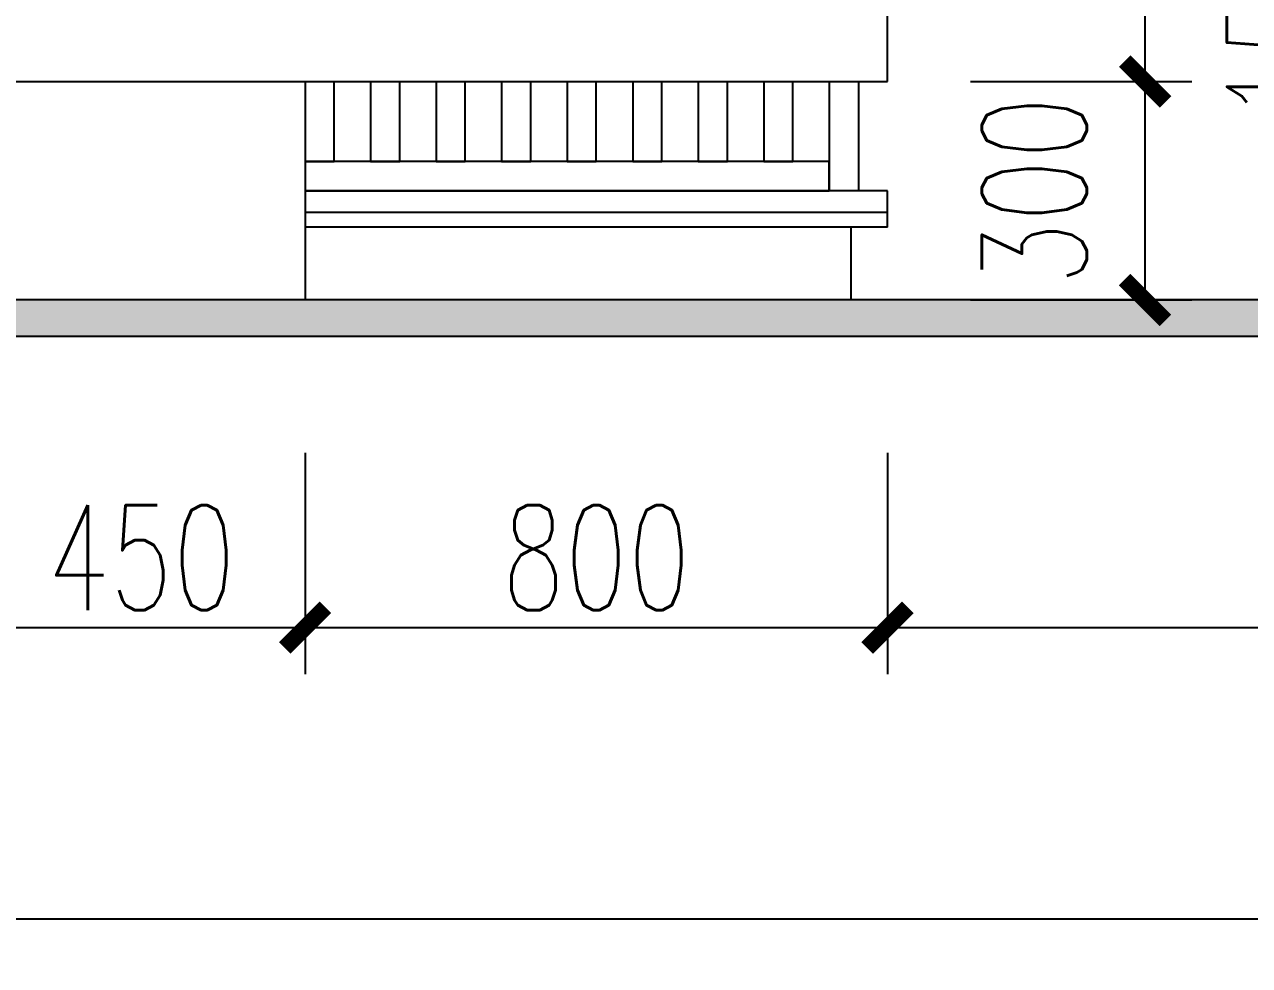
# Model space of a CAD drawing. Header units: millimetres. Extents: x 5625199 to 7433318, y -3316392 to -2552493.
# Drawn here: x 5955360 to 5957043, y -2677437 to -2676144 of the extents above; entities that cross this region are included whole.
import ezdxf

# ---------------------------------------------------------------- set-up
doc = ezdxf.new("R2010")
doc.units = ezdxf.units.MM
doc.header["$PDMODE"] = 35
doc.header["$PDSIZE"] = -10
for name, color, linetype in [('155', 155, 'Continuous'), ('PL-固定家具', 155, 'Continuous'), ('PL-天花', 30, 'Continuous')]:
    doc.layers.add(name, color=color, linetype=linetype)
doc.styles.add('XZC', font='SIMPLEX.SHX', dxfattribs={"width": 0.7, "bigfont": 'hztxt.shx'})
doc.styles.add('标注-尺寸', font='simplex.shx', dxfattribs={"width": 0.7})
doc.linetypes.add('LED_LINE', pattern='A,12.7,-5.08,["LED",XZC,S=2.54,R=0,X=-2.54,Y=-1.27],-6.35', length=24.13)
doc.dimstyles.new('副本 100', dxfattribs={"dimscale": 0.8, "dimtxt": 180, "dimasz": 70, "dimexe": 80, "dimexo": 100, "dimgap": 30, "dimtad": 1, "dimdec": 0, "dimrnd": 5, "dimdsep": 46, "dimtxsty": '标注-尺寸', "dimblk": 'ARCHTICK', "dimcen": 0.2, "dimdle": 5, "dimclrd": 8, "dimclre": 8, "dimclrt": 2, "dimadec": 0, "dimazin": 0, "dimtfac": 1, "dimtdec": 0, "dimtmove": 2, "dimatfit": 3, "dimldrblk": 'ccccc', "dimfxl": 300, "dimfxlon": 1, "dimtolj": 1, "dimtzin": 0, "dimarcsym": 0})

# ---------------------------------------------------------------- blocks, each defined once
blk = doc.blocks.new('_ArchTick')
at = {"color": 0, "linetype": 'ByBlock', "const_width": 0.4}
blk.add_lwpolyline([(-0.5, -0.5), (0.5, 0.5)], dxfattribs=at)
blk = doc.blocks.new('*D202')
at = {"layer": '155', "color": 8, "lineweight": -2, "ltscale": 500, "transparency": 16777216}
for p, q in [((5955295.8, -2676732.7), (5955295.8, -2677036.7)), ((5955745.8, -2676732.7), (5955745.8, -2677036.7)), ((5955291.8, -2676972.7), (5955749.8, -2676972.7))]:
    blk.add_line(p, q, dxfattribs=at)
at = {"layer": 'Defpoints', "color": 0, "transparency": 16777216}
for p in [(5955295.8, -2676277.7), (5955745.8, -2676277.7), (5955745.8, -2676972.7)]:
    blk.add_point(p, dxfattribs=at)
at = {"layer": '155', "color": 8, "linetype": 'ByBlock', "lineweight": -2, "transparency": 16777216, "xscale": 56, "yscale": 56, "zscale": 56, "rotation": 180}
blk.add_blockref('_ArchTick', (5955295.8, -2676972.7), dxfattribs=at)
at = {"layer": '155', "color": 8, "linetype": 'ByBlock', "lineweight": -2, "transparency": 16777216, "xscale": 56, "yscale": 56, "zscale": 56}
blk.add_blockref('_ArchTick', (5955745.8, -2676972.7), dxfattribs=at)
at = {"layer": '155', "color": 2, "ltscale": 500, "transparency": 16777216, "insert": (5955520.8, -2676876.7), "char_height": 144, "attachment_point": 5, "style": '标注-尺寸'}
blk.add_mtext('\\A1;450', dxfattribs=at)
blk = doc.blocks.new('ccccc')
h = blk.add_hatch(color=44)
h.dxf.hatch_style = 1
h.paths.add_polyline_path([(-1.713, -1.115), (-1.349, -1.475), (0, 0), (-1.349, 1.475), (-1.713, 1.115), (-0.424, 0)])
at = {"color": 44}
for p, q in [((-1.349, 1.475), (-1.713, 1.115)), ((0, 0), (-1.349, 1.475)), ((-1.713, 1.115), (-0.424, 0)), ((-0.424, 0), (-5.067, 0)), ((-1.713, -1.115), (-0.424, 0)), ((0, 0), (-1.349, -1.475)), ((-1.349, -1.475), (-1.713, -1.115))]:
    blk.add_line(p, q, dxfattribs=at)
blk = doc.blocks.new('*D203')
at = {"layer": '155', "color": 8, "lineweight": -2, "ltscale": 500, "transparency": 16777216}
for p, q in [((5955745.8, -2676732.7), (5955745.8, -2677036.7)), ((5956545.8, -2676732.7), (5956545.8, -2677036.7)), ((5955741.8, -2676972.7), (5956549.8, -2676972.7))]:
    blk.add_line(p, q, dxfattribs=at)
at = {"layer": 'Defpoints', "color": 0, "transparency": 16777216}
for p in [(5956545.8, -2676222.7), (5955745.8, -2676277.7), (5956545.8, -2676972.7)]:
    blk.add_point(p, dxfattribs=at)
at = {"layer": '155', "color": 8, "linetype": 'ByBlock', "lineweight": -2, "transparency": 16777216, "xscale": 56, "yscale": 56, "zscale": 56, "rotation": 180}
blk.add_blockref('_ArchTick', (5955745.8, -2676972.7), dxfattribs=at)
at = {"layer": '155', "color": 8, "linetype": 'ByBlock', "lineweight": -2, "transparency": 16777216, "xscale": 56, "yscale": 56, "zscale": 56}
blk.add_blockref('_ArchTick', (5956545.8, -2676972.7), dxfattribs=at)
at = {"layer": '155', "color": 2, "ltscale": 500, "transparency": 16777216, "insert": (5956145.8, -2676876.7), "char_height": 144, "attachment_point": 5, "style": '标注-尺寸'}
blk.add_mtext('\\A1;800', dxfattribs=at)
blk = doc.blocks.new('*D204')
at = {"layer": '155', "color": 8, "lineweight": -2, "ltscale": 500, "transparency": 16777216}
for p, q in [((5956545.8, -2676732.7), (5956545.8, -2677036.7)), ((5964435.5, -2676732.7), (5964435.5, -2677036.7)), ((5956541.8, -2676972.7), (5964439.5, -2676972.7))]:
    blk.add_line(p, q, dxfattribs=at)
at = {"layer": 'Defpoints', "color": 0, "transparency": 16777216}
for p in [(5956545.8, -2676222.7), (5964435.5, -2676522.7), (5964435.5, -2676972.7)]:
    blk.add_point(p, dxfattribs=at)
at = {"layer": '155', "color": 8, "linetype": 'ByBlock', "lineweight": -2, "transparency": 16777216, "xscale": 56, "yscale": 56, "zscale": 56, "rotation": 180}
blk.add_blockref('_ArchTick', (5956545.8, -2676972.7), dxfattribs=at)
at = {"layer": '155', "color": 8, "linetype": 'ByBlock', "lineweight": -2, "transparency": 16777216, "xscale": 56, "yscale": 56, "zscale": 56}
blk.add_blockref('_ArchTick', (5964435.5, -2676972.7), dxfattribs=at)
at = {"layer": '155', "color": 2, "ltscale": 500, "transparency": 16777216, "insert": (5960490.6, -2676876.7), "char_height": 144, "attachment_point": 5, "style": '标注-尺寸'}
blk.add_mtext('\\A1;7890', dxfattribs=at)
blk = doc.blocks.new('*D365')
at = {"layer": '155', "color": 8, "lineweight": -2, "ltscale": 500, "transparency": 16777216}
for p, q in [((5951315.7, -2677132.7), (5951315.7, -2677436.7)), ((5969235.9, -2677132.7), (5969235.9, -2677436.7)), ((5951311.7, -2677372.7), (5969239.9, -2677372.7))]:
    blk.add_line(p, q, dxfattribs=at)
at = {"layer": 'Defpoints', "color": 0, "transparency": 16777216}
for p in [(5951315.7, -2676522.7), (5969235.9, -2676522.7), (5969235.9, -2677372.7)]:
    blk.add_point(p, dxfattribs=at)
at = {"layer": '155', "color": 8, "linetype": 'ByBlock', "lineweight": -2, "transparency": 16777216, "xscale": 56, "yscale": 56, "zscale": 56, "rotation": 180}
blk.add_blockref('_ArchTick', (5951315.7, -2677372.7), dxfattribs=at)
at = {"layer": '155', "color": 8, "linetype": 'ByBlock', "lineweight": -2, "transparency": 16777216, "xscale": 56, "yscale": 56, "zscale": 56}
blk.add_blockref('_ArchTick', (5969235.9, -2677372.7), dxfattribs=at)
at = {"layer": '155', "color": 2, "ltscale": 500, "transparency": 16777216, "insert": (5960275.8, -2677276.7), "char_height": 144, "attachment_point": 5, "style": '标注-尺寸'}
blk.add_mtext('\\A1;17920', dxfattribs=at)
blk = doc.blocks.new('*D413')
at = {"layer": '155', "color": 8, "lineweight": -2, "ltscale": 500, "transparency": 16777216}
for p, q in [((5956659.6, -2676222.7), (5956963.6, -2676222.7)), ((5956899.6, -2676526.7), (5956899.6, -2676218.7)), ((5956659.6, -2676522.7), (5956963.6, -2676522.7))]:
    blk.add_line(p, q, dxfattribs=at)
at = {"layer": 'Defpoints', "color": 0, "transparency": 16777216}
for p in [(5956156.7, -2676222.7), (5956899.6, -2676222.7), (5956156.7, -2676522.7)]:
    blk.add_point(p, dxfattribs=at)
at = {"layer": '155', "color": 8, "linetype": 'ByBlock', "lineweight": -2, "transparency": 16777216, "xscale": 56, "yscale": 56, "zscale": 56}
for p, rotation in [((5956899.6, -2676222.7), 90), ((5956899.6, -2676522.7), 270)]:
    blk.add_blockref('_ArchTick', p, dxfattribs=dict(at, rotation=rotation))
at = {"layer": '155', "color": 2, "ltscale": 500, "transparency": 16777216, "insert": (5956747.5, -2676372.7), "char_height": 144, "attachment_point": 5, "rotation": 90, "style": '标注-尺寸'}
blk.add_mtext('\\A1;300', dxfattribs=at)
blk = doc.blocks.new('*D414')
at = {"layer": '155', "color": 8, "lineweight": -2, "ltscale": 500, "transparency": 16777216}
for p, q in [((5956659.6, -2676072.7), (5956963.6, -2676072.7)), ((5956899.6, -2676226.7), (5956899.6, -2676068.7)), ((5956659.6, -2676222.7), (5956963.6, -2676222.7))]:
    blk.add_line(p, q, dxfattribs=at)
at = {"layer": 'Defpoints', "color": 0, "transparency": 16777216}
for p in [(5956465.8, -2676072.7), (5956899.6, -2676072.7), (5956156.7, -2676222.7)]:
    blk.add_point(p, dxfattribs=at)
at = {"layer": '155', "color": 8, "linetype": 'ByBlock', "lineweight": -2, "transparency": 16777216, "xscale": 56, "yscale": 56, "zscale": 56}
for p, rotation in [((5956899.6, -2676072.7), 90), ((5956899.6, -2676222.7), 270)]:
    blk.add_blockref('_ArchTick', p, dxfattribs=dict(at, rotation=rotation))
at = {"layer": '155', "color": 2, "ltscale": 500, "transparency": 16777216, "insert": (5957084, -2676147.7), "char_height": 144, "attachment_point": 5, "rotation": 90, "style": '标注-尺寸'}
blk.add_mtext('\\A1;150', dxfattribs=at)

msp = doc.modelspace()

# ---------------------------------------------------------------- hatches: boundary and pattern name
at = {"layer": '155', "ltscale": 500}
h = msp.add_hatch(color=250, dxfattribs=at)
h.dxf.hatch_style = 1
h.paths.add_polyline_path([(5951315.69, -2676572.72), (5969235.86, -2676572.72), (5969235.86, -2676522.72), (5951315.69, -2676522.72)])

# ---------------------------------------------------------------- linework, layer by layer
at = {"layer": '155', "color": 8, "ltscale": 500}
for p, q in [((5956545.8, -2676222.72), (5956545.8, -2676072.72)), ((5953395.8, -2676222.72), (5956545.8, -2676222.72))]:
    msp.add_line(p, q, dxfattribs=at)
at = {"layer": '155', "color": 4, "ltscale": 500}
msp.add_line((5955745.8, -2676222.72), (5955745.8, -2676522.72), dxfattribs=at)
at = {"layer": '155', "ltscale": 500}
for p, q in [((5956465.8, -2676222.72), (5956465.8, -2676372.72)), ((5956505.8, -2676222.72), (5956505.8, -2676372.72))]:
    msp.add_line(p, q, dxfattribs=at)
at = {"layer": '155', "color": 3, "ltscale": 500}
for p, q in [((5956545.8, -2676372.72), (5955745.8, -2676372.72)), ((5956545.8, -2676422.72), (5956545.8, -2676372.72)), ((5956545.8, -2676422.72), (5955745.8, -2676422.72)), ((5956495.8, -2676522.72), (5956495.8, -2676422.72))]:
    msp.add_line(p, q, dxfattribs=at)
at = {"layer": '155', "color": 0, "ltscale": 500}
for p, q in [((5969235.86, -2676522.72), (5951315.69, -2676522.72)), ((5969375.86, -2676572.72), (5951175.69, -2676572.72))]:
    msp.add_line(p, q, dxfattribs=at)
at = {"layer": 'PL-固定家具', "color": 250, "ltscale": 500}
for points in [[(5955745.8, -2676222.72), (5955745.8, -2676332.72), (5955785.8, -2676332.72), (5955785.8, -2676222.72)], [(5955835.8, -2676222.72), (5955835.8, -2676332.72), (5955875.8, -2676332.72), (5955875.8, -2676222.72)], [(5955925.8, -2676222.72), (5955925.8, -2676332.72), (5955965.8, -2676332.72), (5955965.8, -2676222.72)], [(5956015.8, -2676222.72), (5956015.8, -2676332.72), (5956055.8, -2676332.72), (5956055.8, -2676222.72)], [(5956105.8, -2676222.72), (5956105.8, -2676332.72), (5956145.8, -2676332.72), (5956145.8, -2676222.72)], [(5956195.8, -2676222.72), (5956195.8, -2676332.72), (5956235.8, -2676332.72), (5956235.8, -2676222.72)], [(5956285.8, -2676222.72), (5956285.8, -2676332.72), (5956325.8, -2676332.72), (5956325.8, -2676222.72)], [(5956375.8, -2676222.72), (5956375.8, -2676332.72), (5956415.8, -2676332.72), (5956415.8, -2676222.72)]]:
    msp.add_lwpolyline(points, dxfattribs=at)
at = {"layer": 'PL-固定家具', "color": 155, "ltscale": 500}
msp.add_lwpolyline([(5955745.8, -2676372.72), (5956465.8, -2676372.72), (5956465.8, -2676332.72), (5955745.8, -2676332.72)], dxfattribs=at)
at = {"layer": 'PL-天花', "color": 2, "linetype": 'LED_LINE', "ltscale": 0.3}
msp.add_line((5956545.8, -2676402.72), (5955745.8, -2676402.72), dxfattribs=at)

# ---------------------------------------------------------------- dimensions: what is measured, and where the dimension line sits
at = {"layer": '155', "ltscale": 500}
for base, p1, p2, picture, middle in [((5956899.63, -2676072.72), (5956156.73, -2676222.72), (5956465.8, -2676072.72), '*D414', (5957084.01, -2676147.72)), ((5956899.63, -2676222.72), (5956156.73, -2676522.72), (5956156.73, -2676222.72), '*D413', (5956747.46, -2676372.72))]:
    dim = msp.add_linear_dim(base=base, p1=p1, p2=p2, angle=90, dimstyle='副本 100', dxfattribs=at)
    dim.commit()
    dim.dimension.update_dxf_attribs({"geometry": picture, "text_midpoint": middle, "dimtype": 160})
for base, p1, p2, picture, middle in [((5956545.8, -2676972.72), (5955745.8, -2676277.72), (5956545.8, -2676222.72), '*D203', (5956145.8, -2676876.72)), ((5964435.47, -2676972.72), (5956545.8, -2676222.72), (5964435.47, -2676522.72), '*D204', (5960490.63, -2676876.72)), ((5955745.8, -2676972.72), (5955295.8, -2676277.72), (5955745.8, -2676277.72), '*D202', (5955520.8, -2676876.72)), ((5969235.86, -2677372.72), (5951315.69, -2676522.72), (5969235.86, -2676522.72), '*D365', (5960275.77, -2677276.72))]:
    dim = msp.add_linear_dim(base=base, p1=p1, p2=p2, dimstyle='副本 100', dxfattribs=at)
    dim.commit()
    dim.dimension.update_dxf_attribs({"geometry": picture, "text_midpoint": middle})

doc.saveas('drawing.dxf')
